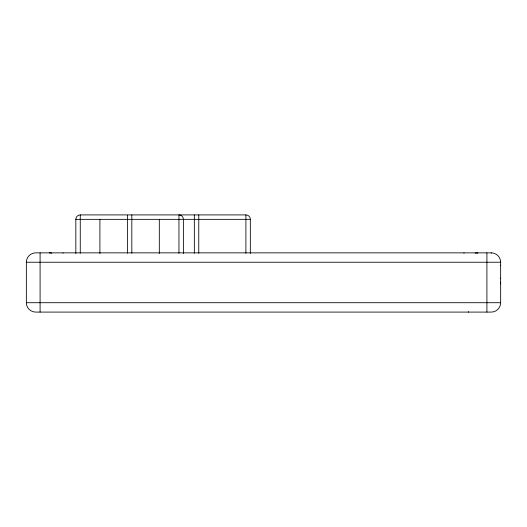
<?xml version="1.0" encoding="UTF-8"?>
<svg xmlns="http://www.w3.org/2000/svg" width="527" height="527" viewBox="0 0 527 527"><rect width="100%" height="100%" fill="white"/><g stroke="black" fill="none" stroke-linecap="round" stroke-linejoin="round"><path stroke-width="0.79" d="M127.389 215.22L127.389 253.217M75.829 253.474L75.829 219.344A4.433 4.433 0 0 1 80.262 214.911L245.898 214.911A4.433 4.433 0 0 1 250.332 219.344L250.332 253.474M75.842 219.344L183.376 219.344L183.389 253.474M183.798 219.344L250.318 219.344M491.269 252.855L35.731 252.855A9.381 9.381 0 0 0 26.35 262.235L26.35 302.709A9.381 9.381 0 0 0 35.731 312.089L491.236 312.089A9.381 9.381 0 0 0 500.65 302.709L500.65 262.235A9.381 9.381 0 0 0 491.269 252.855L491.269 253.23M26.363 262.235L500.65 262.235M500.288 265.285L500.65 265.285M500.288 278.23L500.65 278.23M26.363 302.709L500.65 302.709M486.908 252.855L486.908 312.089M477.739 253.23L477.739 252.868A9.381 9.381 0 0 0 475.156 253.217M468.358 311.622L468.358 312.089M463.991 252.855L463.991 253.217M245.898 214.911L245.898 253.217M198.771 214.911L198.771 253.217M194.338 214.911L194.338 253.217M178.956 253.217L178.956 214.911A4.433 4.433 0 0 1 183.389 219.344M159.312 219.344L159.312 253.474M131.822 214.911L131.822 253.217M99.906 219.344L99.906 253.474M80.262 214.911L80.262 253.217M63.009 252.855L63.009 253.217M40.092 252.855L40.092 312.089M49.261 252.855A9.381 9.381 0 0 1 51.844 253.217M500.492 282.202A9.381 9.381 0 0 1 500.65 283.908"/></g></svg>
